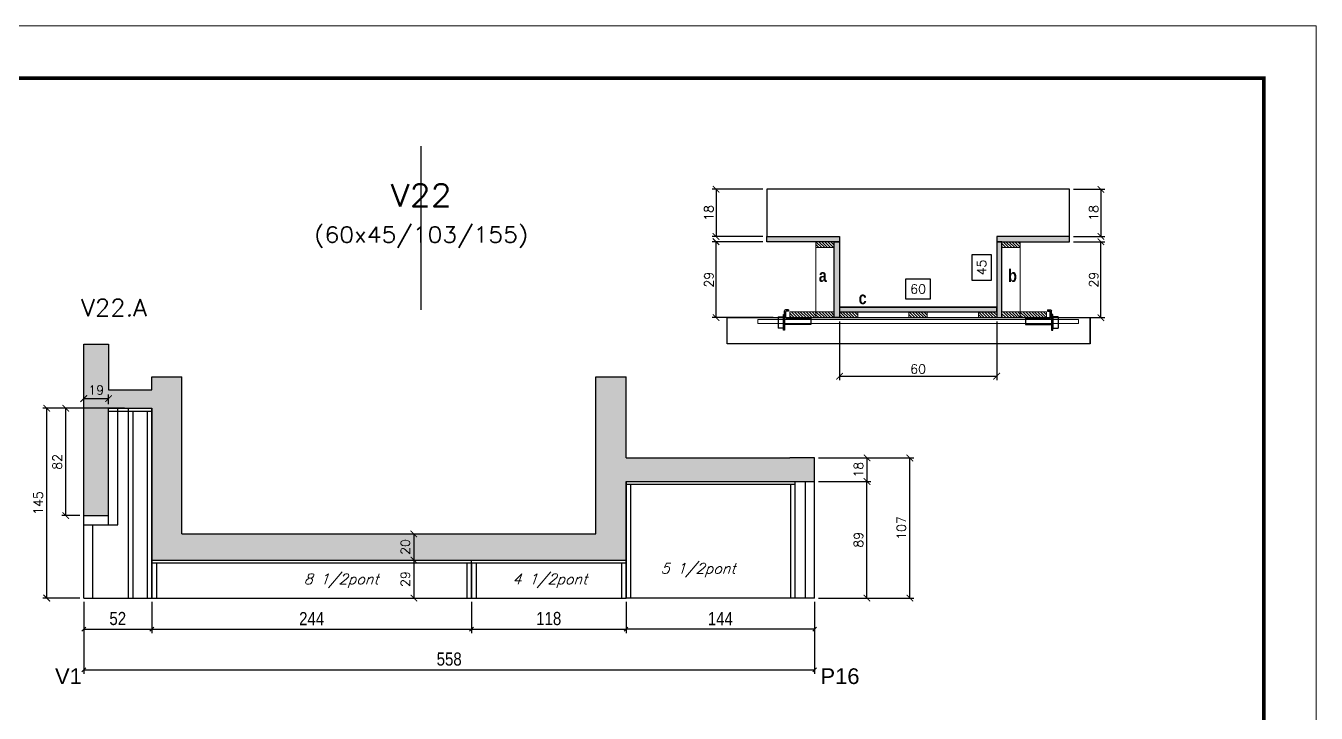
# Model space of a CAD drawing. Extents: x -10448 to -1189, y -11772 to 17235.
# Drawn here: x -9948 to -8963, y 7131 to 7656 of the extents above; entities that cross this region are included whole.
import ezdxf
from ezdxf.enums import TextEntityAlignment as Align

# ---------------------------------------------------------------- set-up
doc = ezdxf.new("R2010")
doc.units = 0
doc.linetypes.add('DASHED', pattern=[0.75, 0.5, -0.25])
doc.linetypes.add('HIDDEN', pattern=[0.375, 0.25, -0.125])
for name, color, linetype in [('5', 5, 'Continuous'), ('barrote', 251, 'Continuous'), ('COTA', 241, 'Continuous'), ('Cota Seção (2x)', 4, 'Continuous'), ('detalhes', 4, 'Continuous'), ('Painéis', 200, 'Continuous'), ('presilha', 1, 'Continuous'), ('SARR_2.2x7', 40, 'Continuous'), ('SARR_3.5x7', 81, 'Continuous'), ('texto', 7, 'Continuous'), ('Texto de Titulo', 7, 'Continuous'), ('Texto Qtd Sarr', 242, 'Continuous')]:
    doc.layers.add(name, color=color, linetype=linetype)
for name, color, linetype, lineweight in [('CONCRETO', 251, 'Continuous', 25), ('Folhas', 255, 'Continuous', 9), ('Hachura', 251, 'Continuous', 9), ('Madeira', 126, 'Continuous', 18), ('SARRAFO DE PRESSAO', 251, 'DASHED', 9), ('SCO-___-LAJ', 2, 'Continuous', 0), ('Texto Seção', 7, 'Continuous', 15)]:
    doc.layers.add(name, color=color, linetype=linetype, lineweight=lineweight)
doc.styles.add('COTA TECNICA', font='techl___.ttf', dxfattribs={"height": 10})
doc.styles.add('REGUA-120', font='ROMANS.shx', dxfattribs={"height": 15})
doc.styles.add('Romans', font='romans.shx')
doc.styles.get("Standard").update_dxf_attribs({"font": 'arial.ttf'})
doc.styles.add('TECNICA', font='techb___.ttf', dxfattribs={"height": 10})
doc.dimstyles.new('Cota Paínel', dxfattribs={"dimtxt": 7, "dimasz": 5, "dimexe": 3, "dimexo": 3, "dimgap": 3, "dimtad": 1, "dimdec": 1, "dimzin": 12, "dimdsep": 46, "dimtxsty": 'Romans', "dimblk": 'ARCHTICK', "dimcen": 0, "dimclrd": 4, "dimclre": 4, "dimclrt": 1, "dimadec": 1, "dimazin": 3, "dimtfac": 1, "dimtdec": 1, "dimtmove": 0, "dimatfit": 3, "dimldrblk": 'OBLIQUE', "dimfxl": 1, "dimtolj": 1, "dimtzin": 12, "dimarcsym": 0})
doc.dimstyles.new('Cota Seção (2x)', dxfattribs={"dimtxt": 7, "dimasz": 5, "dimexe": 3, "dimexo": 3, "dimgap": 2, "dimtad": 3, "dimdec": 1, "dimlfac": 0.5, "dimzin": 12, "dimdsep": 46, "dimtxsty": 'Romans', "dimblk": 'ARCHTICK', "dimcen": 0, "dimclrd": 4, "dimclre": 4, "dimclrt": 1, "dimadec": 1, "dimazin": 3, "dimtfac": 1, "dimtdec": 1, "dimtmove": 0, "dimatfit": 3, "dimldrblk": 'OBLIQUE', "dimfxl": 1, "dimtolj": 1, "dimtzin": 12, "dimarcsym": 0})
doc.dimstyles.new('Cota Seção interna', dxfattribs={"dimtxt": 7, "dimasz": 6, "dimexe": 0.18, "dimexo": 2, "dimgap": -4, "dimtad": 3, "dimdec": 1, "dimlfac": 0.5, "dimzin": 12, "dimdsep": 46, "dimtxsty": 'Romans', "dimblk": 'ARCHTICK', "dimcen": 0.09, "dimse1": 1, "dimse2": 1, "dimsd1": 1, "dimsd2": 1, "dimclrd": 180, "dimclre": 5, "dimclrt": 1, "dimadec": 0, "dimazin": 3, "dimtfac": 1, "dimtdec": 1, "dimtofl": 0, "dimtmove": 0, "dimatfit": 3, "dimldrblk": 'ARCHTICK', "dimfxl": 1, "dimtolj": 1, "dimtzin": 0, "dimarcsym": 0})
doc.dimstyles.new('PAINEL', dxfattribs={"dimtxt": 10, "dimasz": 3, "dimexe": 3, "dimexo": 3, "dimgap": 3, "dimtad": 1, "dimdec": 1, "dimzin": 12, "dimdsep": 46, "dimtxsty": 'COTA TECNICA', "dimblk1": 'OBLIQUE', "dimblk2": 'OBLIQUE', "dimsah": 1, "dimcen": 0.9, "dimclrd": 4, "dimclre": 4, "dimclrt": 240, "dimadec": 1, "dimazin": 3, "dimtfac": 1, "dimtdec": 1, "dimtmove": 0, "dimatfit": 3, "dimfxl": 1, "dimtolj": 1, "dimtzin": 12, "dimarcsym": 0})

# ---------------------------------------------------------------- blocks, each defined once
blk = doc.blocks.new('9999999999')
at = {"layer": 'Folhas'}
blk.add_lwpolyline([(98138.98, 34190.21), (99623.98, 34190.21), (99623.98, 35240.21), (98138.98, 35240.21)], close=True, dxfattribs=at)
at = {"layer": 'Folhas', "color": 30, "const_width": 3}
blk.add_lwpolyline([(98213.98, 34230.21), (99583.98, 34230.21), (99583.98, 35200.21), (98213.98, 35200.21)], close=True, dxfattribs=at)
blk = doc.blocks.new('_ArchTick')
at = {"color": 0, "linetype": 'ByBlock', "const_width": 0.15}
blk.add_lwpolyline([(-0.5, -0.5), (0.5, 0.5)], dxfattribs=at)
blk = doc.blocks.new('*D880')
at = {"layer": 'COTA', "color": 4, "lineweight": -2, "transparency": 16777216}
for p, q in [((-9148.6, 7490.73), (-9124.61, 7490.73)), ((-9127.61, 7432.73), (-9127.61, 7490.73)), ((-9166.2, 7432.73), (-9124.61, 7432.73))]:
    blk.add_line(p, q, dxfattribs=at)
at = {"layer": 'Defpoints', "color": 0, "transparency": 16777216}
for p in [(-9151.6, 7490.73), (-9127.61, 7490.73), (-9169.2, 7432.73)]:
    blk.add_point(p, dxfattribs=at)
at = {"layer": 'COTA', "color": 4, "lineweight": -2, "transparency": 16777216, "xscale": 5, "yscale": 5, "zscale": 5}
for p, rotation in [((-9127.61, 7490.73), 90), ((-9127.61, 7432.73), 270)]:
    blk.add_blockref('_ArchTick', p, dxfattribs=dict(at, rotation=rotation))
at = {"layer": 'COTA', "color": 1, "transparency": 16777216, "insert": (-9133.11, 7461.73), "char_height": 7, "attachment_point": 5, "rotation": 90, "style": 'Romans'}
blk.add_mtext('\\A1;29', dxfattribs=at)
blk = doc.blocks.new('_Oblique')
at = {"color": 0, "linetype": 'ByBlock', "lineweight": -2}
blk.add_line((-0.5, -0.5), (0.5, 0.5), dxfattribs=at)
blk = doc.blocks.new('*D881')
at = {"layer": 'COTA', "color": 4, "lineweight": -2, "transparency": 16777216}
for p, q in [((-9148.6, 7530.73), (-9124.61, 7530.73)), ((-9127.61, 7530.73), (-9127.61, 7494.73)), ((-9148.6, 7494.73), (-9124.61, 7494.73))]:
    blk.add_line(p, q, dxfattribs=at)
at = {"layer": 'Defpoints', "color": 0, "transparency": 16777216}
for p in [(-9151.6, 7530.73), (-9151.6, 7494.73), (-9127.61, 7494.73)]:
    blk.add_point(p, dxfattribs=at)
at = {"layer": 'COTA', "color": 4, "lineweight": -2, "transparency": 16777216, "xscale": 5, "yscale": 5, "zscale": 5}
for p, rotation in [((-9127.61, 7530.73), 90), ((-9127.61, 7494.73), 270)]:
    blk.add_blockref('_ArchTick', p, dxfattribs=dict(at, rotation=rotation))
at = {"layer": 'COTA', "color": 1, "transparency": 16777216, "insert": (-9133.11, 7512.73), "char_height": 7, "attachment_point": 5, "rotation": 90, "style": 'Romans'}
blk.add_mtext('\\A1;18', dxfattribs=at)
blk = doc.blocks.new('*D882')
at = {"layer": 'COTA', "color": 4, "lineweight": -2, "transparency": 16777216}
for p, q in [((-9385.8, 7490.73), (-9424.45, 7490.73)), ((-9421.45, 7432.73), (-9421.45, 7490.73)), ((-9377.8, 7432.73), (-9424.45, 7432.73))]:
    blk.add_line(p, q, dxfattribs=at)
at = {"layer": 'Defpoints', "color": 0, "transparency": 16777216}
for p in [(-9421.45, 7490.73), (-9382.8, 7490.73), (-9374.8, 7432.73)]:
    blk.add_point(p, dxfattribs=at)
at = {"layer": 'COTA', "color": 4, "lineweight": -2, "transparency": 16777216, "xscale": 5, "yscale": 5, "zscale": 5}
for p, rotation in [((-9421.45, 7490.73), 90), ((-9421.45, 7432.73), 270)]:
    blk.add_blockref('_ArchTick', p, dxfattribs=dict(at, rotation=rotation))
at = {"layer": 'COTA', "color": 1, "transparency": 16777216, "insert": (-9426.95, 7461.73), "char_height": 7, "attachment_point": 5, "rotation": 90, "style": 'Romans'}
blk.add_mtext('\\A1;29', dxfattribs=at)
blk = doc.blocks.new('*D883')
at = {"layer": 'Cota Seção (2x)', "color": 180, "lineweight": -2, "transparency": 16777216}
for p, q in [((-9211.2, 7480.68), (-9226.2, 7480.68)), ((-9226.2, 7480.68), (-9226.2, 7461.34)), ((-9211.2, 7461.34), (-9211.2, 7480.68)), ((-9226.2, 7461.34), (-9211.2, 7461.34))]:
    blk.add_line(p, q, dxfattribs=at)
at = {"layer": 'Defpoints', "color": 0, "transparency": 16777216}
for p in [(-9207.2, 7530.73), (-9207.2, 7530.73), (-9207.2, 7440.73)]:
    blk.add_point(p, dxfattribs=at)
at = {"layer": 'Cota Seção (2x)', "color": 1, "transparency": 16777216, "insert": (-9218.7, 7471.01), "char_height": 7, "attachment_point": 5, "rotation": 90, "style": 'Romans'}
blk.add_mtext('\\A1;45', dxfattribs=at)
blk = doc.blocks.new('PRESILHA METÁLICA 1')
at = {"layer": 'presilha'}
for p, q in [((6, 15.5), (7.5, 15.5)), ((6, -2.5), (6, 15.5)), ((7.5, 10.6), (7.5, 19.9)), ((7.5, 15.5), (7.5, -2.5)), ((12, 21), (8.6, 21)), ((9, 11.6), (9, 18.9)), ((12, 19.5), (9.6, 19.5)), ((12, 21), (12, 19.5)), ((0, 13), (6, 13)), ((0, 13), (0, 0)), ((6, 0), (0, 0)), ((6, 13), (6, 0)), ((37.5, 4.1), (7.5, 4.1)), ((37.5, 11), (9.6, 11)), ((37.5, 11), (37.5, 4.1)), ((7.5, -2.5), (6, -2.5))]:
    blk.add_line(p, q, dxfattribs=at)
for centre, radius, start, end in [((8.6, 19.9), 1.14, 90, 180), ((9.6, 18.9), 0.57, 90, 180), ((9.6, 11.6), 0.57, 180, 270)]:
    blk.add_arc(centre, radius, start, end, dxfattribs=at)
blk = doc.blocks.new('*D884')
at = {"layer": 'COTA', "color": 4, "lineweight": -2, "transparency": 16777216}
for p, q in [((-9327.2, 7429.73), (-9327.2, 7385)), ((-9207.2, 7429.73), (-9207.2, 7385)), ((-9327.2, 7388), (-9207.2, 7388))]:
    blk.add_line(p, q, dxfattribs=at)
at = {"layer": 'Defpoints', "color": 0, "transparency": 16777216}
for p in [(-9327.2, 7432.73), (-9207.2, 7432.73), (-9207.2, 7388)]:
    blk.add_point(p, dxfattribs=at)
at = {"layer": 'COTA', "color": 4, "lineweight": -2, "transparency": 16777216, "xscale": 5, "yscale": 5, "zscale": 5, "rotation": 180}
blk.add_blockref('_ArchTick', (-9327.2, 7388), dxfattribs=at)
at = {"layer": 'COTA', "color": 4, "lineweight": -2, "transparency": 16777216, "xscale": 5, "yscale": 5, "zscale": 5}
blk.add_blockref('_ArchTick', (-9207.2, 7388), dxfattribs=at)
at = {"layer": 'COTA', "color": 1, "transparency": 16777216, "insert": (-9267.2, 7393.5), "char_height": 7, "attachment_point": 5, "style": 'Romans'}
blk.add_mtext('\\A1;60', dxfattribs=at)
blk = doc.blocks.new('*D903')
at = {"layer": 'COTA', "color": 4, "lineweight": -2, "transparency": 16777216}
for p, q in [((-9385.8, 7530.73), (-9424.45, 7530.73)), ((-9421.45, 7530.73), (-9421.45, 7494.73)), ((-9385.8, 7494.73), (-9424.45, 7494.73))]:
    blk.add_line(p, q, dxfattribs=at)
at = {"layer": 'Defpoints', "color": 0, "transparency": 16777216}
for p in [(-9382.8, 7530.73), (-9421.45, 7494.73), (-9382.8, 7494.73)]:
    blk.add_point(p, dxfattribs=at)
at = {"layer": 'COTA', "color": 4, "lineweight": -2, "transparency": 16777216, "xscale": 5, "yscale": 5, "zscale": 5}
for p, rotation in [((-9421.45, 7530.73), 90), ((-9421.45, 7494.73), 270)]:
    blk.add_blockref('_ArchTick', p, dxfattribs=dict(at, rotation=rotation))
at = {"layer": 'COTA', "color": 1, "transparency": 16777216, "insert": (-9426.95, 7512.73), "char_height": 7, "attachment_point": 5, "rotation": 90, "style": 'Romans'}
blk.add_mtext('\\A1;18', dxfattribs=at)
blk = doc.blocks.new('titulo1')
at = {"layer": 'Defpoints', "color": 252, "linetype": 'HIDDEN', "ltscale": 2}
blk.add_line((0, 0), (0, 125), dxfattribs=at)
at = {"layer": 'Defpoints', "style": 'Romans', "oblique": 15}
blk.add_attdef('FOLHA', text='', height=10, dxfattribs=at).set_placement((0, 15.58), align=Align.MIDDLE_CENTER)
at = {"layer": 'Texto Qtd Sarr', "color": 3, "style": 'Romans', "oblique": 15}
for tag, height, p in [('TITULO', 17, (0, 71.45)), ('SEÇÃO', 12, (0, 41.55))]:
    blk.add_attdef(tag, text='', height=height, dxfattribs=at).set_placement(p, align=Align.MIDDLE_CENTER)
blk = doc.blocks.new('*D904')
at = {"layer": 'Cota Seção (2x)', "color": 180, "lineweight": -2, "transparency": 16777216}
for p, q in [((-9257.7, 7462.11), (-9276.7, 7462.11)), ((-9276.7, 7462.11), (-9276.7, 7447.11)), ((-9257.7, 7447.11), (-9257.7, 7462.11)), ((-9276.7, 7447.11), (-9257.7, 7447.11))]:
    blk.add_line(p, q, dxfattribs=at)
at = {"layer": 'Defpoints', "color": 0, "transparency": 16777216}
for p in [(-9327.2, 7443.11), (-9327.2, 7440.73), (-9207.2, 7440.73)]:
    blk.add_point(p, dxfattribs=at)
at = {"layer": 'Cota Seção (2x)', "color": 1, "transparency": 16777216, "insert": (-9267.2, 7454.61), "char_height": 7, "attachment_point": 5, "style": 'Romans'}
blk.add_mtext('\\A1;60', dxfattribs=at)
blk = doc.blocks.new('*D911')
at = {"layer": 'COTA', "color": 4, "linetype": 'ByBlock', "lineweight": -2, "transparency": 16777216}
for p, q in [((-9904.18, 7215.57), (-9904.18, 7191.78)), ((-9852.18, 7215.57), (-9852.18, 7191.78)), ((-9904.18, 7194.78), (-9852.18, 7194.78))]:
    blk.add_line(p, q, dxfattribs=at)
at = {"layer": 'Defpoints', "color": 0, "linetype": 'ByBlock', "transparency": 16777216}
for p in [(-9904.18, 7218.57), (-9852.18, 7218.57), (-9852.18, 7194.78)]:
    blk.add_point(p, dxfattribs=at)
at = {"layer": 'COTA', "color": 4, "linetype": 'ByBlock', "lineweight": -2, "transparency": 16777216, "xscale": 3, "yscale": 3, "zscale": 3, "rotation": 180}
blk.add_blockref('_Oblique', (-9904.18, 7194.78), dxfattribs=at)
at = {"layer": 'COTA', "color": 4, "linetype": 'ByBlock', "lineweight": -2, "transparency": 16777216, "xscale": 3, "yscale": 3, "zscale": 3}
blk.add_blockref('_Oblique', (-9852.18, 7194.78), dxfattribs=at)
at = {"layer": 'COTA', "color": 240, "linetype": 'ByBlock', "transparency": 16777216, "insert": (-9878.18, 7202.89), "char_height": 10, "attachment_point": 5, "style": 'COTA TECNICA'}
blk.add_mtext('\\A1;52', dxfattribs=at)
blk = doc.blocks.new('*D908')
at = {"layer": 'COTA', "color": 4, "linetype": 'ByBlock', "lineweight": -2, "transparency": 16777216}
for p, q in [((-9852.18, 7215.57), (-9852.18, 7191.78)), ((-9608.18, 7215.57), (-9608.18, 7191.78)), ((-9852.18, 7194.78), (-9608.18, 7194.78))]:
    blk.add_line(p, q, dxfattribs=at)
at = {"layer": 'Defpoints', "color": 0, "linetype": 'ByBlock', "transparency": 16777216}
for p in [(-9852.18, 7218.57), (-9608.18, 7218.57), (-9608.18, 7194.78)]:
    blk.add_point(p, dxfattribs=at)
at = {"layer": 'COTA', "color": 4, "linetype": 'ByBlock', "lineweight": -2, "transparency": 16777216, "xscale": 3, "yscale": 3, "zscale": 3, "rotation": 180}
blk.add_blockref('_Oblique', (-9852.18, 7194.78), dxfattribs=at)
at = {"layer": 'COTA', "color": 4, "linetype": 'ByBlock', "lineweight": -2, "transparency": 16777216, "xscale": 3, "yscale": 3, "zscale": 3}
blk.add_blockref('_Oblique', (-9608.18, 7194.78), dxfattribs=at)
at = {"layer": 'COTA', "color": 240, "linetype": 'ByBlock', "transparency": 16777216, "insert": (-9730.18, 7202.85), "char_height": 10, "attachment_point": 5, "style": 'COTA TECNICA'}
blk.add_mtext('\\A1;244', dxfattribs=at)
blk = doc.blocks.new('*D909')
at = {"layer": 'COTA', "color": 4, "linetype": 'ByBlock', "lineweight": -2, "transparency": 16777216}
for p, q in [((-9904.18, 7215.57), (-9904.18, 7160.79)), ((-9346.18, 7215.57), (-9346.18, 7160.79)), ((-9904.18, 7163.79), (-9346.18, 7163.79))]:
    blk.add_line(p, q, dxfattribs=at)
at = {"layer": 'Defpoints', "color": 0, "linetype": 'ByBlock', "transparency": 16777216}
for p in [(-9904.18, 7218.57), (-9346.18, 7218.57), (-9346.18, 7163.79)]:
    blk.add_point(p, dxfattribs=at)
at = {"layer": 'COTA', "color": 4, "linetype": 'ByBlock', "lineweight": -2, "transparency": 16777216, "xscale": 3, "yscale": 3, "zscale": 3, "rotation": 180}
blk.add_blockref('_Oblique', (-9904.18, 7163.79), dxfattribs=at)
at = {"layer": 'COTA', "color": 4, "linetype": 'ByBlock', "lineweight": -2, "transparency": 16777216, "xscale": 3, "yscale": 3, "zscale": 3}
blk.add_blockref('_Oblique', (-9346.18, 7163.79), dxfattribs=at)
at = {"layer": 'COTA', "color": 240, "linetype": 'ByBlock', "transparency": 16777216, "insert": (-9625.18, 7171.92), "char_height": 10, "attachment_point": 5, "style": 'COTA TECNICA'}
blk.add_mtext('\\A1;558', dxfattribs=at)
blk = doc.blocks.new('*D910')
at = {"layer": 'COTA', "color": 4, "linetype": 'ByBlock', "lineweight": -2, "transparency": 16777216}
for p, q in [((-9608.18, 7215.57), (-9608.18, 7191.78)), ((-9490.18, 7203.32), (-9490.18, 7191.78)), ((-9608.18, 7194.78), (-9490.18, 7194.78))]:
    blk.add_line(p, q, dxfattribs=at)
at = {"layer": 'Defpoints', "color": 0, "linetype": 'ByBlock', "transparency": 16777216}
for p in [(-9608.18, 7218.57), (-9490.18, 7206.32), (-9490.18, 7194.78)]:
    blk.add_point(p, dxfattribs=at)
at = {"layer": 'COTA', "color": 4, "linetype": 'ByBlock', "lineweight": -2, "transparency": 16777216, "xscale": 3, "yscale": 3, "zscale": 3, "rotation": 180}
blk.add_blockref('_Oblique', (-9608.18, 7194.78), dxfattribs=at)
at = {"layer": 'COTA', "color": 4, "linetype": 'ByBlock', "lineweight": -2, "transparency": 16777216, "xscale": 3, "yscale": 3, "zscale": 3}
blk.add_blockref('_Oblique', (-9490.18, 7194.78), dxfattribs=at)
at = {"layer": 'COTA', "color": 240, "linetype": 'ByBlock', "transparency": 16777216, "insert": (-9549.18, 7202.88), "char_height": 10, "attachment_point": 5, "style": 'COTA TECNICA'}
blk.add_mtext('\\A1;118', dxfattribs=at)
blk = doc.blocks.new('*D912')
at = {"layer": 'COTA', "color": 4, "linetype": 'ByBlock', "lineweight": -2, "transparency": 16777216}
for p, q in [((-9490.18, 7215.57), (-9490.18, 7191.78)), ((-9346.18, 7215.57), (-9346.18, 7191.78)), ((-9346.18, 7194.78), (-9490.18, 7194.78))]:
    blk.add_line(p, q, dxfattribs=at)
at = {"layer": 'Defpoints', "color": 0, "linetype": 'ByBlock', "transparency": 16777216}
for p in [(-9490.18, 7218.57), (-9346.18, 7218.57), (-9490.18, 7194.78)]:
    blk.add_point(p, dxfattribs=at)
at = {"layer": 'COTA', "color": 4, "linetype": 'ByBlock', "lineweight": -2, "transparency": 16777216, "xscale": 3, "yscale": 3, "zscale": 3, "rotation": 180}
blk.add_blockref('_Oblique', (-9490.18, 7194.78), dxfattribs=at)
at = {"layer": 'COTA', "color": 4, "linetype": 'ByBlock', "lineweight": -2, "transparency": 16777216, "xscale": 3, "yscale": 3, "zscale": 3}
blk.add_blockref('_Oblique', (-9346.18, 7194.78), dxfattribs=at)
at = {"layer": 'COTA', "color": 240, "linetype": 'ByBlock', "transparency": 16777216, "insert": (-9418.18, 7202.85), "char_height": 10, "attachment_point": 5, "style": 'COTA TECNICA'}
blk.add_mtext('\\A1;144', dxfattribs=at)
blk = doc.blocks.new('*D913')
at = {"layer": 'COTA', "color": 4, "lineweight": -2, "transparency": 16777216}
for p, q in [((-9904.18, 7355.84), (-9904.18, 7373.91)), ((-9904.18, 7370.91), (-9885.18, 7370.91)), ((-9885.18, 7366.57), (-9885.18, 7373.91))]:
    blk.add_line(p, q, dxfattribs=at)
at = {"layer": 'Defpoints', "color": 0, "transparency": 16777216}
for p in [(-9885.18, 7370.91), (-9885.18, 7363.57), (-9904.18, 7352.84)]:
    blk.add_point(p, dxfattribs=at)
at = {"layer": 'COTA', "color": 4, "lineweight": -2, "transparency": 16777216, "xscale": 5, "yscale": 5, "zscale": 5, "rotation": 180}
blk.add_blockref('_ArchTick', (-9904.18, 7370.91), dxfattribs=at)
at = {"layer": 'COTA', "color": 4, "lineweight": -2, "transparency": 16777216, "xscale": 5, "yscale": 5, "zscale": 5}
blk.add_blockref('_ArchTick', (-9885.18, 7370.91), dxfattribs=at)
at = {"layer": 'COTA', "color": 1, "transparency": 16777216, "insert": (-9894.68, 7377.41), "char_height": 7, "attachment_point": 5, "style": 'Romans'}
blk.add_mtext('\\A1;19', dxfattribs=at)
blk = doc.blocks.new('*D907')
at = {"layer": 'COTA', "color": 4, "lineweight": -2, "transparency": 16777216}
for p, q in [((-9890.62, 7363.57), (-9920.92, 7363.57)), ((-9917.92, 7281.57), (-9917.92, 7363.57)), ((-9907.18, 7281.57), (-9920.92, 7281.57))]:
    blk.add_line(p, q, dxfattribs=at)
at = {"layer": 'Defpoints', "color": 0, "transparency": 16777216}
for p in [(-9917.92, 7363.57), (-9887.62, 7363.57), (-9904.18, 7281.57)]:
    blk.add_point(p, dxfattribs=at)
at = {"layer": 'COTA', "color": 4, "lineweight": -2, "transparency": 16777216, "xscale": 5, "yscale": 5, "zscale": 5}
for p, rotation in [((-9917.92, 7363.57), 90), ((-9917.92, 7281.57), 270)]:
    blk.add_blockref('_ArchTick', p, dxfattribs=dict(at, rotation=rotation))
at = {"layer": 'COTA', "color": 1, "transparency": 16777216, "insert": (-9924.42, 7322.57), "char_height": 7, "attachment_point": 5, "rotation": 90, "style": 'Romans'}
blk.add_mtext('\\A1;82', dxfattribs=at)
blk = doc.blocks.new('*D916')
at = {"layer": 'COTA', "color": 4, "lineweight": -2, "transparency": 16777216}
for p, q in [((-9343.18, 7307.57), (-9303.21, 7307.57)), ((-9306.21, 7218.57), (-9306.21, 7307.57)), ((-9343.18, 7218.57), (-9303.21, 7218.57))]:
    blk.add_line(p, q, dxfattribs=at)
at = {"layer": 'Defpoints', "color": 0, "transparency": 16777216}
for p in [(-9346.18, 7307.57), (-9306.21, 7307.57), (-9346.18, 7218.57)]:
    blk.add_point(p, dxfattribs=at)
at = {"layer": 'COTA', "color": 4, "lineweight": -2, "transparency": 16777216, "xscale": 5, "yscale": 5, "zscale": 5}
for p, rotation in [((-9306.21, 7307.57), 90), ((-9306.21, 7218.57), 270)]:
    blk.add_blockref('_ArchTick', p, dxfattribs=dict(at, rotation=rotation))
at = {"layer": 'COTA', "color": 1, "transparency": 16777216, "insert": (-9312.71, 7263.07), "char_height": 7, "attachment_point": 5, "rotation": 90, "style": 'Romans'}
blk.add_mtext('\\A1;89', dxfattribs=at)
blk = doc.blocks.new('*D917')
at = {"layer": 'COTA', "color": 4, "lineweight": -2, "transparency": 16777216}
for p, q in [((-9873.18, 7363.57), (-9935.42, 7363.57)), ((-9932.42, 7218.57), (-9932.42, 7363.57)), ((-9907.18, 7218.57), (-9935.42, 7218.57))]:
    blk.add_line(p, q, dxfattribs=at)
at = {"layer": 'Defpoints', "color": 0, "transparency": 16777216}
for p in [(-9932.42, 7363.57), (-9870.18, 7363.57), (-9904.18, 7218.57)]:
    blk.add_point(p, dxfattribs=at)
at = {"layer": 'COTA', "color": 4, "lineweight": -2, "transparency": 16777216, "xscale": 5, "yscale": 5, "zscale": 5}
for p, rotation in [((-9932.42, 7363.57), 90), ((-9932.42, 7218.57), 270)]:
    blk.add_blockref('_ArchTick', p, dxfattribs=dict(at, rotation=rotation))
at = {"layer": 'COTA', "color": 1, "transparency": 16777216, "insert": (-9938.92, 7291.07), "char_height": 7, "attachment_point": 5, "rotation": 90, "style": 'Romans'}
blk.add_mtext('\\A1;145', dxfattribs=at)
blk = doc.blocks.new('*D918')
at = {"layer": 'COTA', "color": 4, "lineweight": -2, "transparency": 16777216}
for p, q in [((-9668.18, 7267.57), (-9649.16, 7267.57)), ((-9652.16, 7267.57), (-9652.16, 7247.57)), ((-9668.18, 7247.57), (-9649.16, 7247.57))]:
    blk.add_line(p, q, dxfattribs=at)
at = {"layer": 'Defpoints', "color": 0, "transparency": 16777216}
for p in [(-9671.18, 7267.57), (-9671.18, 7247.57), (-9652.16, 7247.57)]:
    blk.add_point(p, dxfattribs=at)
at = {"layer": 'COTA', "color": 4, "lineweight": -2, "transparency": 16777216, "xscale": 5, "yscale": 5, "zscale": 5}
for p, rotation in [((-9652.16, 7267.57), 90), ((-9652.16, 7247.57), 270)]:
    blk.add_blockref('_ArchTick', p, dxfattribs=dict(at, rotation=rotation))
at = {"layer": 'COTA', "color": 1, "transparency": 16777216, "insert": (-9658.66, 7257.57), "char_height": 7, "attachment_point": 5, "rotation": 90, "style": 'Romans'}
blk.add_mtext('\\A1;20', dxfattribs=at)
blk = doc.blocks.new('*D919')
at = {"layer": 'COTA', "color": 4, "lineweight": -2, "transparency": 16777216}
for p, q in [((-9668.18, 7247.57), (-9649.16, 7247.57)), ((-9652.16, 7247.57), (-9652.16, 7218.57)), ((-9668.18, 7218.57), (-9649.16, 7218.57))]:
    blk.add_line(p, q, dxfattribs=at)
at = {"layer": 'Defpoints', "color": 0, "transparency": 16777216}
for p in [(-9671.18, 7247.57), (-9671.18, 7218.57), (-9652.16, 7218.57)]:
    blk.add_point(p, dxfattribs=at)
at = {"layer": 'COTA', "color": 4, "lineweight": -2, "transparency": 16777216, "xscale": 5, "yscale": 5, "zscale": 5}
for p, rotation in [((-9652.16, 7247.57), 90), ((-9652.16, 7218.57), 270)]:
    blk.add_blockref('_ArchTick', p, dxfattribs=dict(at, rotation=rotation))
at = {"layer": 'COTA', "color": 1, "transparency": 16777216, "insert": (-9658.66, 7233.07), "char_height": 7, "attachment_point": 5, "rotation": 90, "style": 'Romans'}
blk.add_mtext('\\A1;29', dxfattribs=at)
blk = doc.blocks.new('*D933')
at = {"layer": 'COTA', "color": 4, "lineweight": -2, "transparency": 16777216}
for p, q in [((-9343.18, 7325.57), (-9303.21, 7325.57)), ((-9306.21, 7325.57), (-9306.21, 7307.57)), ((-9343.18, 7307.57), (-9303.21, 7307.57))]:
    blk.add_line(p, q, dxfattribs=at)
at = {"layer": 'Defpoints', "color": 0, "transparency": 16777216}
for p in [(-9346.18, 7325.57), (-9346.18, 7307.57), (-9306.21, 7307.57)]:
    blk.add_point(p, dxfattribs=at)
at = {"layer": 'COTA', "color": 4, "lineweight": -2, "transparency": 16777216, "xscale": 5, "yscale": 5, "zscale": 5}
for p, rotation in [((-9306.21, 7325.57), 90), ((-9306.21, 7307.57), 270)]:
    blk.add_blockref('_ArchTick', p, dxfattribs=dict(at, rotation=rotation))
at = {"layer": 'COTA', "color": 1, "transparency": 16777216, "insert": (-9312.71, 7316.57), "char_height": 7, "attachment_point": 5, "rotation": 90, "style": 'Romans'}
blk.add_mtext('\\A1;18', dxfattribs=at)
blk = doc.blocks.new('*D1231')
at = {"layer": 'COTA', "color": 4, "lineweight": -2, "transparency": 16777216}
for p, q in [((-9343.18, 7325.57), (-9270.46, 7325.57)), ((-9273.46, 7218.57), (-9273.46, 7325.57)), ((-9343.18, 7218.57), (-9270.46, 7218.57))]:
    blk.add_line(p, q, dxfattribs=at)
at = {"layer": 'Defpoints', "color": 0, "transparency": 16777216}
for p in [(-9346.18, 7325.57), (-9273.46, 7325.57), (-9346.18, 7218.57)]:
    blk.add_point(p, dxfattribs=at)
at = {"layer": 'COTA', "color": 4, "lineweight": -2, "transparency": 16777216, "xscale": 5, "yscale": 5, "zscale": 5}
for p, rotation in [((-9273.46, 7325.57), 90), ((-9273.46, 7218.57), 270)]:
    blk.add_blockref('_ArchTick', p, dxfattribs=dict(at, rotation=rotation))
at = {"layer": 'COTA', "color": 1, "transparency": 16777216, "insert": (-9279.96, 7272.07), "char_height": 7, "attachment_point": 5, "rotation": 90, "style": 'Romans'}
blk.add_mtext('\\A1;107', dxfattribs=at)

msp = doc.modelspace()

# ---------------------------------------------------------------- hatches: boundary and pattern name
at = {"layer": 'COTA', "linetype": 'ByBlock'}
h = msp.add_hatch(dxfattribs=at)
h.set_pattern_fill('AR-CONC', color=256, scale=0.03)
h.set_pattern_definition([(50, (-1365.61, -138.218), (5.46554, -0.4781726), [0.5715, -6.2865]), (355, (-1365.61, -138.218), (-1.0573026, 5.7317054), [0.4572, -5.0292175]), (100.451445, (-1365.1544, -138.258), (4.4082374, 5.2535326), [0.4857003, -5.3427073]), (46.1842, (-1365.61, -136.694), (8.1323712, -1.26127), [0.85725, -9.42975]), (96.63556, (-1364.932, -136.799), (7.122124, 7.422784), [0.7285507, -8.014068]), (351.18415, (-1365.61, -136.694), (7.122124, 7.422784), [0.685799, -7.543792]), (21, (-1364.848, -137.075), (4.5484317, -3.067956), [0.5715, -6.2865]), (326, (-1364.848, -137.075), (1.8540609, 5.525639), [0.4572, -5.0292]), (71.451445, (-1364.469, -137.3306), (6.4024926, 2.457683), [0.4857003, -5.342698]), (37.5, (-1365.6098, -138.218), (0.0926581, 2.53665117), [0, -4.96824, 0, -5.1054, 0, -5.04825]), (7.5, (-1365.6098, -138.218), (2.0045899, 3.00541724), [0, -2.91084, 0, -4.85394, 0, -1.92405]), (327.5, (-1367.309, -138.218), (4.06771786, -0.17186232), [0, -1.905, 0, -5.9436, 0, -7.8867]), (317.5, (-1368.071, -138.218), (4.4438754, 0.7627947), [0, -2.4765, 0, -3.94716, 0, -5.6007])])
h.paths.add_polyline_path([(-9829.18, 7387.57), (-9852.18, 7387.57), (-9852.18, 7377.57), (-9885.18, 7377.57), (-9885.18, 7412.57), (-9904.18, 7412.57), (-9904.18, 7281.57), (-9885.18, 7281.57), (-9885.18, 7363.57), (-9852.18, 7363.57), (-9852.18, 7247.57), (-9829.18, 7247.57), (-9490.18, 7247.57), (-9490.18, 7307.57), (-9346.18, 7307.57), (-9346.18, 7325.57), (-9365.18, 7325.57), (-9490.18, 7325.57), (-9490.18, 7387.57), (-9513.18, 7387.57), (-9513.18, 7267.57), (-9829.18, 7267.57)])
at = {"layer": 'Hachura'}
h = msp.add_hatch(color=256, dxfattribs=at)
h.dxf.hatch_style = 1
h.paths.add_polyline_path([(-9382.8, 7490.73), (-9382.8, 7494.73), (-9327.2, 7494.73), (-9327.2, 7490.73)])
h = msp.add_hatch(dxfattribs=at)
h.set_pattern_fill('ANSI31', color=256, scale=0.5, angle=270, style=0)
h.set_pattern_definition([(315, (13632.2216, -743.3138), (1.12253202, 1.12253202), [])])
h.paths.add_polyline_path([(-9331.2, 7486.33), (-9331.2, 7490.73), (-9345.2, 7490.73), (-9345.2, 7486.33)])
h = msp.add_hatch(color=256, dxfattribs=at)
h.dxf.hatch_style = 1
h.paths.add_polyline_path([(-9327.2, 7490.73), (-9331.2, 7490.73), (-9331.2, 7432.73), (-9327.2, 7432.73)])
h = msp.add_hatch(color=256, dxfattribs=at)
h.dxf.hatch_style = 1
h.paths.add_polyline_path([(-9151.6, 7490.73), (-9151.6, 7494.73), (-9207.2, 7494.73), (-9207.2, 7490.73)])
h = msp.add_hatch(color=256, dxfattribs=at)
h.dxf.hatch_style = 1
h.paths.add_polyline_path([(-9207.2, 7432.73), (-9203.2, 7432.73), (-9203.2, 7490.73), (-9207.2, 7490.73)])
h = msp.add_hatch(dxfattribs=at)
h.set_pattern_fill('ANSI31', color=256, scale=0.5, angle=270, style=0)
h.set_pattern_definition([(315, (13705.4216, -743.3138), (1.12253202, 1.12253202), [])])
h.paths.add_polyline_path([(-9203.2, 7486.33), (-9203.2, 7490.73), (-9189.2, 7490.73), (-9189.2, 7486.33)])
h = msp.add_hatch(color=256, dxfattribs=at)
h.dxf.hatch_style = 1
h.paths.add_polyline_path([(-9207.2, 7437.13), (-9207.2, 7440.73), (-9327.2, 7440.73), (-9327.2, 7437.13)])
h = msp.add_hatch(dxfattribs=at)
h.set_pattern_fill('ANSI31', color=256, scale=0.5, angle=270, style=0)
h.set_pattern_definition([(315, (13638.2216, -796.9138), (1.12253202, 1.12253202), [])])
h.paths.add_polyline_path([(-9365.2, 7432.73), (-9365.2, 7437.13), (-9345.2, 7437.13), (-9345.2, 7432.73)])
h = msp.add_hatch(dxfattribs=at)
h.set_pattern_fill('ANSI31', color=256, scale=0.5, angle=270, style=0)
h.set_pattern_definition([(315, (13632.2216, -796.9138), (1.12253202, 1.12253202), [])])
h.paths.add_polyline_path([(-9331.2, 7432.73), (-9331.2, 7437.13), (-9345.2, 7437.13), (-9345.2, 7432.73)])
h = msp.add_hatch(dxfattribs=at)
h.set_pattern_fill('ANSI31', color=256, scale=0.5, angle=270, style=0)
h.set_pattern_definition([(315, (13605.4216, -796.9138), (1.12253202, 1.12253202), [])])
h.paths.add_polyline_path([(-9313.2, 7432.73), (-9313.2, 7437.13), (-9327.2, 7437.13), (-9327.2, 7432.73)])
h = msp.add_hatch(dxfattribs=at)
h.set_pattern_fill('ANSI31', color=256, scale=0.5, angle=270, style=0)
h.set_pattern_definition([(315, (13658.4216, -796.9138), (1.12253202, 1.12253202), [])])
h.paths.add_polyline_path([(-9260.2, 7432.73), (-9260.2, 7437.13), (-9274.2, 7437.13), (-9274.2, 7432.73)])
h = msp.add_hatch(dxfattribs=at)
h.set_pattern_fill('ANSI31', color=256, scale=0.5, angle=270, style=0)
h.set_pattern_definition([(315, (13711.4216, -796.9138), (1.12253202, 1.12253202), [])])
h.paths.add_polyline_path([(-9207.2, 7432.73), (-9207.2, 7437.13), (-9221.2, 7437.13), (-9221.2, 7432.73)])
h = msp.add_hatch(dxfattribs=at)
h.set_pattern_fill('ANSI31', color=256, scale=0.5, angle=270, style=0)
h.set_pattern_definition([(315, (13705.4216, -796.9138), (1.12253202, 1.12253202), [])])
h.paths.add_polyline_path([(-9203.2, 7432.73), (-9203.2, 7437.13), (-9189.2, 7437.13), (-9189.2, 7432.73)])
h = msp.add_hatch(dxfattribs=at)
h.set_pattern_fill('ANSI31', color=256, scale=0.5, angle=270, style=0)
h.set_pattern_definition([(315, (13702.6216, -796.9138), (1.12253202, 1.12253202), [])])
h.paths.add_polyline_path([(-9169.2, 7432.73), (-9169.2, 7437.13), (-9189.2, 7437.13), (-9189.2, 7432.73)])

# ---------------------------------------------------------------- linework, layer by layer
at = {"layer": 'barrote'}
msp.add_lwpolyline([(-9135.74, 7412.73), (-9412.93, 7412.73), (-9412.93, 7432.73), (-9135.74, 7432.73)], close=True, dxfattribs=at)
at = {"layer": 'CONCRETO'}
for p, q in [((-9151.6, 7530.73), (-9382.8, 7530.73)), ((-9382.8, 7530.73), (-9382.8, 7494.73)), ((-9151.6, 7494.73), (-9151.6, 7530.73)), ((-9382.8, 7494.73), (-9327.2, 7494.73)), ((-9327.2, 7494.73), (-9327.2, 7440.73)), ((-9151.6, 7494.73), (-9207.2, 7494.73)), ((-9207.2, 7494.73), (-9207.2, 7440.73)), ((-9327.2, 7440.73), (-9207.2, 7440.73)), ((-9345.2, 7432.73), (-9345.2, 7432.73)), ((-9327.2, 7432.73), (-9327.2, 7432.73)), ((-9189.2, 7432.73), (-9189.2, 7432.73))]:
    msp.add_line(p, q, dxfattribs=at)
at = {"layer": 'COTA', "linetype": 'ByBlock'}
for p, q in [((-9904.18, 7412.57), (-9885.18, 7412.57)), ((-9904.18, 7281.57), (-9904.18, 7412.57)), ((-9885.18, 7412.57), (-9885.18, 7377.57)), ((-9852.18, 7387.57), (-9829.18, 7387.57)), ((-9852.18, 7377.57), (-9852.18, 7387.57)), ((-9829.18, 7267.57), (-9829.18, 7387.57)), ((-9513.18, 7387.57), (-9490.18, 7387.57)), ((-9513.18, 7267.57), (-9513.18, 7387.57)), ((-9490.18, 7325.57), (-9490.18, 7387.57)), ((-9885.18, 7377.57), (-9852.18, 7377.57)), ((-9490.18, 7325.57), (-9365.18, 7325.57)), ((-9346.18, 7325.57), (-9365.18, 7325.57)), ((-9365.18, 7325.57), (-9365.18, 7325.57)), ((-9346.18, 7307.57), (-9346.18, 7325.57)), ((-9829.18, 7267.57), (-9513.18, 7267.57))]:
    msp.add_line(p, q, dxfattribs=at)
at = {"layer": 'detalhes', "color": 250}
msp.add_line((-9135.74, 7412.73), (-9135.74, 7432.73), dxfattribs=at)
at = {"layer": 'Madeira'}
for points in [[(-9331.2, 7486.33), (-9331.2, 7490.73), (-9345.2, 7490.73), (-9345.2, 7486.33)], [(-9331.2, 7490.73), (-9345.2, 7490.73), (-9345.2, 7432.73), (-9331.2, 7432.73)], [(-9203.2, 7486.33), (-9203.2, 7490.73), (-9189.2, 7490.73), (-9189.2, 7486.33)], [(-9203.2, 7490.73), (-9189.2, 7490.73), (-9189.2, 7432.73), (-9203.2, 7432.73)], [(-9365.2, 7432.73), (-9365.2, 7437.13), (-9345.2, 7437.13), (-9345.2, 7432.73)], [(-9331.2, 7432.73), (-9331.2, 7437.13), (-9345.2, 7437.13), (-9345.2, 7432.73)], [(-9313.2, 7432.73), (-9313.2, 7437.13), (-9327.2, 7437.13), (-9327.2, 7432.73)], [(-9260.2, 7432.73), (-9260.2, 7437.13), (-9274.2, 7437.13), (-9274.2, 7432.73)], [(-9207.2, 7432.73), (-9207.2, 7437.13), (-9221.2, 7437.13), (-9221.2, 7432.73)], [(-9203.2, 7432.73), (-9203.2, 7437.13), (-9189.2, 7437.13), (-9189.2, 7432.73)], [(-9169.2, 7432.73), (-9169.2, 7437.13), (-9189.2, 7437.13), (-9189.2, 7432.73)]]:
    msp.add_lwpolyline(points, close=True, dxfattribs=at)
at = {"layer": 'Painéis', "linetype": 'ByBlock'}
for p, q in [((-9885.18, 7363.57), (-9852.18, 7363.57)), ((-9885.18, 7281.57), (-9885.18, 7363.57)), ((-9852.18, 7247.57), (-9852.18, 7363.57)), ((-9490.18, 7247.57), (-9490.18, 7307.57)), ((-9346.18, 7218.57), (-9346.18, 7307.57)), ((-9904.18, 7281.57), (-9885.18, 7281.57)), ((-9904.18, 7218.57), (-9904.18, 7281.57)), ((-9852.18, 7247.57), (-9852.18, 7247.57)), ((-9852.18, 7218.57), (-9852.18, 7247.57)), ((-9852.18, 7247.57), (-9490.18, 7247.57)), ((-9852.18, 7218.57), (-9852.18, 7247.57)), ((-9608.18, 7218.57), (-9608.18, 7247.57)), ((-9608.18, 7218.57), (-9608.18, 7247.57)), ((-9490.18, 7218.57), (-9490.18, 7247.57)), ((-9490.18, 7247.57), (-9490.18, 7247.57)), ((-9904.18, 7218.57), (-9852.18, 7218.57)), ((-9852.18, 7218.57), (-9490.18, 7218.57)), ((-9346.18, 7218.57), (-9490.18, 7218.57))]:
    msp.add_line(p, q, dxfattribs=at)
at = {"layer": 'Painéis'}
msp.add_line((-9490.18, 7307.57), (-9346.18, 7307.57), dxfattribs=at)
for points in [[(-9382.8, 7490.73), (-9382.8, 7494.73), (-9327.2, 7494.73), (-9327.2, 7490.73)], [(-9331.2, 7490.73), (-9327.2, 7490.73), (-9327.2, 7432.73), (-9331.2, 7432.73)], [(-9151.6, 7490.73), (-9151.6, 7494.73), (-9207.2, 7494.73), (-9207.2, 7490.73)], [(-9203.2, 7490.73), (-9207.2, 7490.73), (-9207.2, 7432.73), (-9203.2, 7432.73)], [(-9207.2, 7437.13), (-9207.2, 7440.73), (-9327.2, 7440.73), (-9327.2, 7437.13)]]:
    msp.add_lwpolyline(points, close=True, dxfattribs=at)
at = {"layer": 'SARR_2.2x7', "linetype": 'Continuous'}
for p, q in [((-9885.18, 7361.37), (-9852.18, 7361.37)), ((-9878.18, 7274.57), (-9878.18, 7363.57)), ((-9361.18, 7305.37), (-9490.18, 7305.37)), ((-9353.18, 7218.57), (-9353.18, 7307.57)), ((-9885.18, 7274.57), (-9885.18, 7281.57)), ((-9904.18, 7274.57), (-9878.18, 7274.57)), ((-9897.18, 7218.57), (-9897.18, 7274.57)), ((-9852.18, 7245.37), (-9608.18, 7245.37)), ((-9852.18, 7245.37), (-9852.18, 7245.37)), ((-9608.18, 7245.37), (-9490.18, 7245.37))]:
    msp.add_line(p, q, dxfattribs=at)
at = {"layer": 'SARR_3.5x7'}
for p, q in [((-9870.18, 7363.57), (-9870.18, 7218.57)), ((-9866.68, 7361.37), (-9866.68, 7218.57)), ((-9855.68, 7361.37), (-9855.68, 7218.57)), ((-9852.18, 7363.57), (-9852.18, 7218.57)), ((-9490.18, 7307.57), (-9490.18, 7218.57)), ((-9486.68, 7305.37), (-9486.68, 7218.57)), ((-9364.68, 7305.37), (-9364.68, 7218.57)), ((-9361.18, 7307.57), (-9361.18, 7218.57)), ((-9855.68, 7245.37), (-9855.68, 7218.57)), ((-9852.18, 7247.57), (-9852.18, 7218.57)), ((-9848.68, 7245.37), (-9848.68, 7218.57)), ((-9611.68, 7245.37), (-9611.68, 7218.57)), ((-9608.18, 7245.37), (-9608.18, 7218.57)), ((-9608.18, 7245.37), (-9608.18, 7218.57)), ((-9604.68, 7245.37), (-9604.68, 7218.57)), ((-9493.68, 7245.37), (-9493.68, 7218.57)), ((-9490.18, 7247.57), (-9490.18, 7218.57)), ((-9885.18, 7218.57), (-9881.68, 7218.57)), ((-9855.68, 7218.57), (-9852.18, 7218.57)), ((-9852.18, 7218.57), (-9848.68, 7218.57)), ((-9611.68, 7218.57), (-9608.18, 7218.57)), ((-9611.68, 7218.57), (-9608.18, 7218.57)), ((-9611.68, 7218.57), (-9608.18, 7218.57)), ((-9608.18, 7218.57), (-9604.68, 7218.57)), ((-9608.18, 7218.57), (-9604.68, 7218.57)), ((-9608.18, 7218.57), (-9604.68, 7218.57)), ((-9493.68, 7218.57), (-9490.18, 7218.57)), ((-9486.68, 7218.57), (-9490.18, 7218.57))]:
    msp.add_line(p, q, dxfattribs=at)
at = {"layer": 'SCO-___-LAJ', "color": 1}
msp.add_lwpolyline([(-9144.75, 7431.4), (-9389.65, 7431.4), (-9389.65, 7428.2), (-9144.75, 7428.2)], close=True, dxfattribs=at)

# ---------------------------------------------------------------- block references
at = {"layer": 'presilha', "yscale": 0.6666666666666666, "zscale": 0.6666666666666666}
for p, xscale in [((-9374.07, 7424.76), 0.6666666666666666), ((-9160.33, 7424.76), -0.6666666666666666)]:
    msp.add_blockref('PRESILHA METÁLICA 1', p, dxfattribs=dict(at, xscale=xscale))
at = {"layer": 'SARRAFO DE PRESSAO', "color": 6, "linetype": 'ByBlock'}
msp.add_blockref('9999999999', (-108587.26, -27584.58), dxfattribs=at)
at = {"layer": 'Texto Seção'}
ref = msp.add_blockref('titulo1', (-9646.51, 7438.65), dxfattribs=at)
ref.add_attrib('TITULO', 'V22', dxfattribs={"layer": 'Texto de Titulo', "color": 7, "height": 17, "style": 'Romans', "width": 1.1}).set_placement((-9646.51, 7526.15), align=Align.MIDDLE_CENTER)
ref.add_attrib('SEÇÃO', '(60x45/103/155)', dxfattribs={"layer": 'Texto de Titulo', "color": 7, "height": 12, "style": 'Romans', "width": 1.1}).set_placement((-9646.51, 7496.15), align=Align.MIDDLE_CENTER)

# ---------------------------------------------------------------- texts
at = {"layer": '5', "linetype": 'Continuous'}
for s, rotation, p in [('V1', 0.00004, (-9926.1, 7152.91)), ('P16', 359.99996, (-9341.76, 7152.91))]:
    msp.add_text(s, height=12, rotation=rotation, dxfattribs=at).set_placement(p)
at = {"layer": 'detalhes', "style": 'TECNICA'}
for s, p in [('a', (-9343.03, 7460.07)), ('b', (-9198.48, 7460.06)), ('c', (-9312.6, 7442.97))]:
    msp.add_text(s, height=9.6, dxfattribs=at).set_placement(p)
at = {"layer": 'texto', "color": 2, "char_height": 8, "attachment_point": 5, "style": 'Romans'}
for s, insert in [('{\\Q19;\\C256;5 1/2pont}', (-9435.17, 7239.89)), ('{\\Q19;\\C256;8 1/2pont}', (-9707.68, 7231.79)), ('{\\Q19;\\C256;4 1/2pont}', (-9548.31, 7231.79))]:
    msp.add_mtext(s, dxfattribs=dict(at, insert=insert))
at = {"layer": 'Texto Seção', "style": 'REGUA-120', "width": 1.05}
msp.add_text('V22.A', height=13, dxfattribs=at).set_placement((-9906.18, 7433.87))

# ---------------------------------------------------------------- dimensions: what is measured, and where the dimension line sits
at = {"layer": 'COTA'}
for base, p1, p2, dimstyle, picture, middle in [((-9421.45, 7494.73), (-9382.8, 7530.73), (-9382.8, 7494.73), 'Cota Seção (2x)', '*D903', (-9426.95, 7512.73)), ((-9127.61, 7494.73), (-9151.6, 7530.73), (-9151.6, 7494.73), 'Cota Seção (2x)', '*D881', (-9133.11, 7512.73)), ((-9421.45, 7490.73), (-9374.8, 7432.73), (-9382.8, 7490.73), 'Cota Seção (2x)', '*D882', (-9426.95, 7461.73)), ((-9127.61, 7490.73), (-9169.2, 7432.73), (-9151.6, 7490.73), 'Cota Seção (2x)', '*D880', (-9133.11, 7461.73)), ((-9932.42, 7363.57), (-9904.18, 7218.57), (-9870.18, 7363.57), 'Cota Paínel', '*D917', (-9938.92, 7291.07)), ((-9917.92, 7363.57), (-9904.18, 7281.57), (-9887.62, 7363.57), 'Cota Paínel', '*D907', (-9924.42, 7322.57)), ((-9306.21, 7307.57), (-9346.18, 7325.57), (-9346.18, 7307.57), 'Cota Paínel', '*D933', (-9312.71, 7316.57)), ((-9273.46, 7325.57), (-9346.18, 7218.57), (-9346.18, 7325.57), 'Cota Paínel', '*D1231', (-9279.96, 7272.07)), ((-9306.21, 7307.57), (-9346.18, 7218.57), (-9346.18, 7307.57), 'Cota Paínel', '*D916', (-9312.71, 7263.07)), ((-9652.16, 7247.57), (-9671.18, 7267.57), (-9671.18, 7247.57), 'Cota Paínel', '*D918', (-9658.66, 7257.57))]:
    dim = msp.add_linear_dim(base=base, p1=p1, p2=p2, angle=90, dimstyle=dimstyle, dxfattribs=at)
    dim.commit()
    dim.dimension.update_dxf_attribs({"geometry": picture, "text_midpoint": middle})
for base, p1, p2, dimstyle, picture, middle in [((-9207.2, 7388), (-9327.2, 7432.73), (-9207.2, 7432.73), 'Cota Seção (2x)', '*D884', (-9267.2, 7393.5)), ((-9885.18, 7370.91), (-9904.18, 7352.84), (-9885.18, 7363.57), 'Cota Paínel', '*D913', (-9894.68, 7377.41))]:
    dim = msp.add_linear_dim(base=base, p1=p1, p2=p2, dimstyle=dimstyle, dxfattribs=at)
    dim.commit()
    dim.dimension.update_dxf_attribs({"geometry": picture, "text_midpoint": middle})
dim = msp.add_linear_dim(base=(-9652.16, 7218.57), p1=(-9671.18, 7247.57), p2=(-9671.18, 7218.57), angle=90, dimstyle='Cota Paínel', override={"dimtmove": 1}, dxfattribs=at)
dim.commit()
dim.dimension.update_dxf_attribs({"geometry": '*D919', "text_midpoint": (-9658.66, 7233.07)})
at = {"layer": 'COTA', "linetype": 'ByBlock'}
for base, p1, p2, picture, middle in [((-9852.18, 7194.78), (-9904.18, 7218.57), (-9852.18, 7218.57), '*D911', (-9878.18, 7202.89)), ((-9346.18, 7163.79), (-9904.18, 7218.57), (-9346.18, 7218.57), '*D909', (-9625.18, 7171.92)), ((-9608.18, 7194.78), (-9852.18, 7218.57), (-9608.18, 7218.57), '*D908', (-9730.18, 7202.85)), ((-9490.18, 7194.78), (-9608.18, 7218.57), (-9490.18, 7206.32), '*D910', (-9549.18, 7202.88))]:
    dim = msp.add_linear_dim(base=base, p1=p1, p2=p2, dimstyle='PAINEL', dxfattribs=at)
    dim.commit()
    dim.dimension.update_dxf_attribs({"geometry": picture, "text_midpoint": middle})
dim = msp.add_linear_dim(base=(-9490.18, 7194.78), p1=(-9346.18, 7218.57), p2=(-9490.18, 7218.57), angle=180, dimstyle='PAINEL', dxfattribs=at)
dim.commit()
dim.dimension.update_dxf_attribs({"geometry": '*D912', "text_midpoint": (-9418.18, 7202.85)})
at = {"layer": 'Cota Seção (2x)'}
dim = msp.add_linear_dim(base=(-9207.2, 7530.73), p1=(-9207.2, 7440.73), p2=(-9207.2, 7530.73), angle=90, dimstyle='Cota Seção interna', dxfattribs=at)
dim.commit()
dim.dimension.update_dxf_attribs({"geometry": '*D883', "text_midpoint": (-9207.2, 7471.01), "dimtype": 160})
dim = msp.add_linear_dim(base=(-9327.2, 7443.11), p1=(-9207.2, 7440.73), p2=(-9327.2, 7440.73), dimstyle='Cota Seção interna', dxfattribs=at)
dim.commit()
dim.dimension.update_dxf_attribs({"geometry": '*D904', "text_midpoint": (-9267.2, 7454.61)})

doc.saveas('drawing.dxf')
